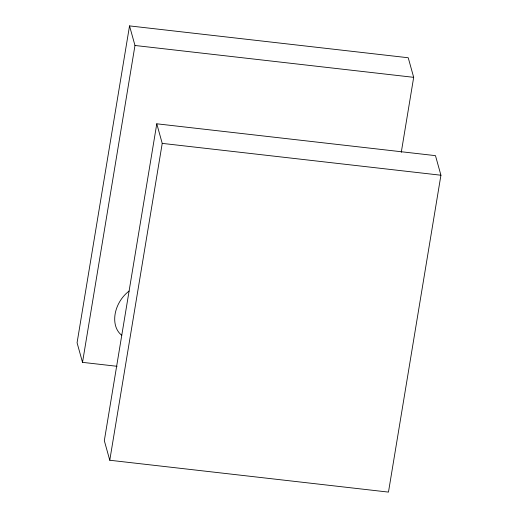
<?xml version="1.0" encoding="UTF-8"?>
<svg xmlns="http://www.w3.org/2000/svg" width="518" height="518" viewBox="0 0 518 518"><rect width="100%" height="100%" fill="white"/><g stroke="black" fill="none" stroke-linecap="round" stroke-linejoin="round"><path stroke-width="0.78" d="M401.262 152.357L413.681 77.331L408.229 57.751L129.532 25.9L77.072 342.774L82.524 362.354L117.062 366.297M82.524 362.354L134.978 45.48L129.532 25.9M156.779 123.802L104.319 440.669L109.771 460.249L388.468 492.1L440.928 175.226L435.476 155.646L156.779 123.802L162.225 143.382L109.771 460.249M134.978 45.48L413.681 77.331M162.225 143.382L440.928 175.226M121.762 335.269A28.341 20.888 -58.3 0 1 129.079 291.064"/></g></svg>
